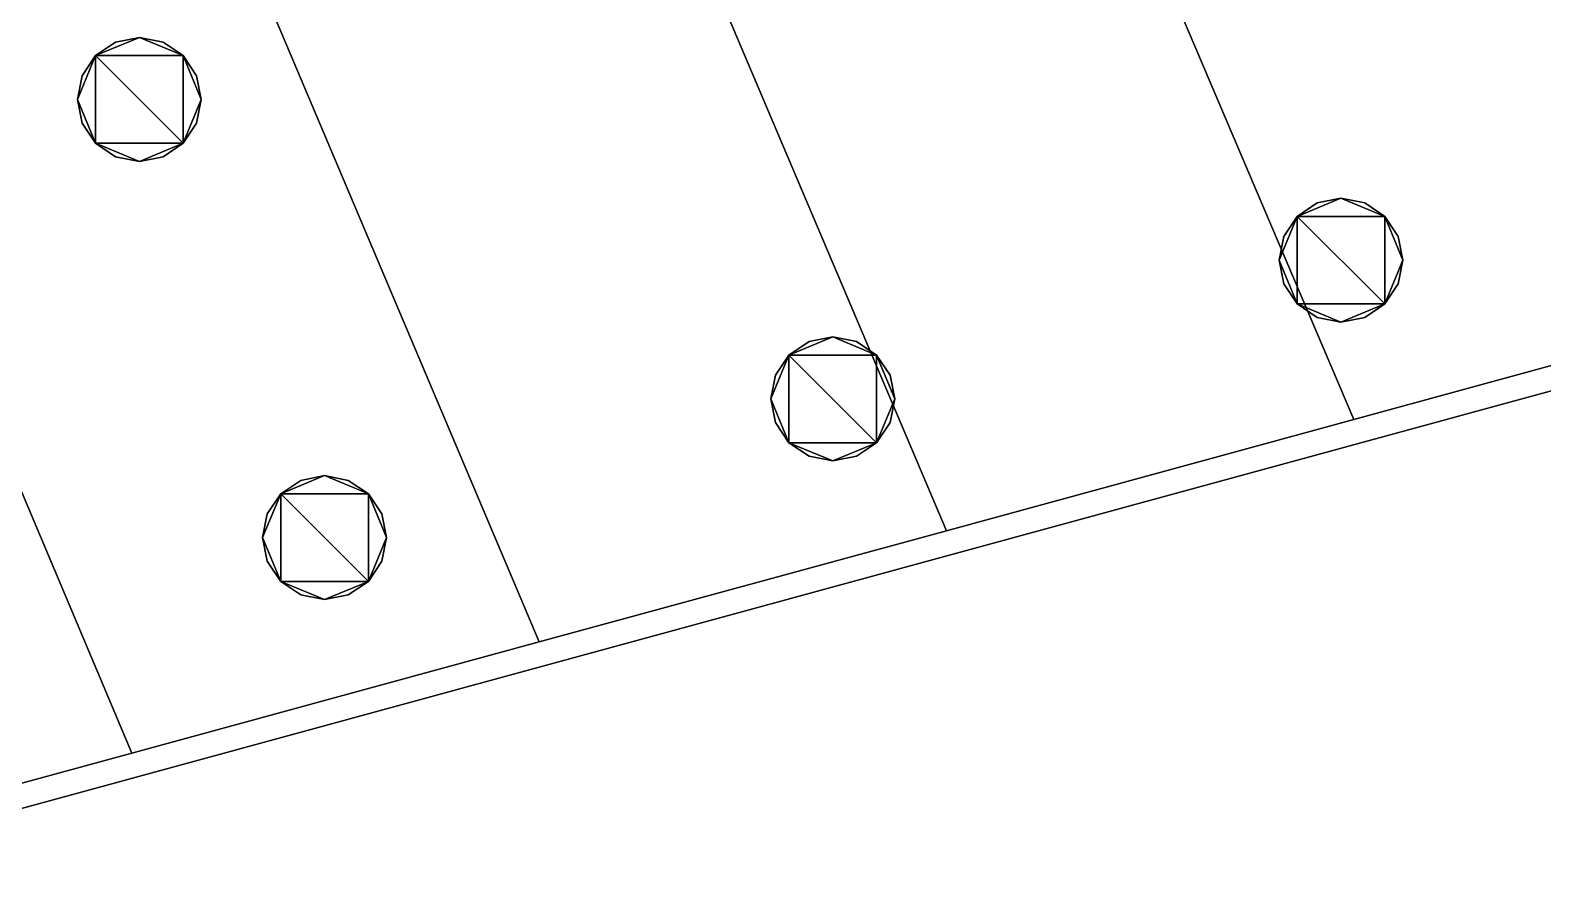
# Model space of a CAD drawing. Extents: x 2629709 to 3675628, y 1179 to 102095.
# Drawn here: x 2652340 to 2658541, y 71625 to 75136 of the extents above; entities that cross this region are included whole.
import ezdxf

# ---------------------------------------------------------------- set-up
doc = ezdxf.new("R2010")
doc.units = 0
doc.header["$LTSCALE"] = 550
doc.header["$MEASUREMENT"] = 0
for name, color, linetype in [('3DF-기초', 4, 'Continuous'), ('3DF-말뚝', 6, 'Continuous'), ('3DF-벽체', 5, 'Continuous'), ('3DF-슬래브', 8, 'Continuous'), ('3DF-포장', 250, 'Continuous')]:
    doc.layers.add(name, color=color, linetype=linetype)

msp = doc.modelspace()

# ---------------------------------------------------------------- linework, layer by layer
at = {"layer": '3DF-기초'}
for points in [[(2651125.1, 71624.7, 102250), (2649027.4, 76613, 102250), (2669000.1, 82057.3, 102250), (2671166.1, 77095.6, 102250)], [(2649027.4, 76613, 102350), (2651125.1, 71624.7, 102350), (2671166.1, 77095.6, 102350), (2669000.1, 82057.3, 102350)], [(2659436.3, 73996.2, 102350), (2657388.6, 78789.5, 102350), (2659053.1, 79243.2, 102350), (2661106.3, 74452, 102350)], [(2657388.6, 78789.5, 103350), (2659436.3, 73996.2, 103350), (2661106.3, 74452, 103350), (2659053.1, 79243.2, 103350)], [(2657766.3, 73540.3, 102350), (2655724.1, 78335.8, 102350), (2657388.6, 78789.5, 102350), (2659436.3, 73996.2, 102350)], [(2655724.1, 78335.8, 103350), (2657766.3, 73540.3, 103350), (2659436.3, 73996.2, 103350), (2657388.6, 78789.5, 103350)], [(2656096.3, 73084.4, 102350), (2654059.6, 77882, 102350), (2655724.1, 78335.8, 102350), (2657766.3, 73540.3, 102350)], [(2654059.6, 77882, 103350), (2656096.3, 73084.4, 103350), (2657766.3, 73540.3, 103350), (2655724.1, 78335.8, 103350)], [(2654426.3, 72628.6, 102350), (2652395.1, 77428.3, 102350), (2654059.6, 77882, 102350), (2656096.3, 73084.4, 102350)], [(2652395.1, 77428.3, 103350), (2654426.3, 72628.6, 103350), (2656096.3, 73084.4, 103350), (2654059.6, 77882, 103350)], [(2652756.4, 72172.8, 102350), (2650730.7, 76974.5, 102350), (2652395.1, 77428.3, 102350), (2654426.3, 72628.6, 102350)], [(2650730.7, 76974.5, 103350), (2652756.4, 72172.8, 103350), (2654426.3, 72628.6, 103350), (2652395.1, 77428.3, 103350)], [(2651125.1, 71624.7, 102350), (2651125.1, 71624.7, 102250), (2671166.1, 77095.6, 102250), (2671166.1, 77095.6, 102350)], [(2651086.4, 71716.9, 102350), (2649066.2, 76520.8, 102350), (2650730.7, 76974.5, 102350), (2652756.4, 72172.8, 102350)], [(2649066.2, 76520.8, 103350), (2651086.4, 71716.9, 103350), (2652756.4, 72172.8, 103350), (2650730.7, 76974.5, 103350)], [(2657766.3, 73540.3, 103350), (2657766.3, 73540.3, 102350), (2659436.3, 73996.2, 102350), (2659436.3, 73996.2, 103350)], [(2656096.3, 73084.4, 103350), (2656096.3, 73084.4, 102350), (2657766.3, 73540.3, 102350), (2657766.3, 73540.3, 103350)], [(2654426.3, 72628.6, 103350), (2654426.3, 72628.6, 102350), (2656096.3, 73084.4, 102350), (2656096.3, 73084.4, 103350)], [(2652756.4, 72172.8, 103350), (2652756.4, 72172.8, 102350), (2654426.3, 72628.6, 102350), (2654426.3, 72628.6, 103350)], [(2651086.4, 71716.9, 103350), (2651086.4, 71716.9, 102350), (2652756.4, 72172.8, 102350), (2652756.4, 72172.8, 103350)]]:
    msp.add_3dface(points, dxfattribs=at)
at = {"layer": '3DF-말뚝'}
for points in [[(2652787, 75106.3, 95650), (2652689.8, 75086.9, 95650), (2652607.4, 75031.9, 95650)], [(2652966.6, 75031.9, 95650), (2652787, 75106.3, 95650), (2652607.4, 75031.9, 95650)], [(2652787, 75106.3, 102350), (2652689.8, 75086.9, 102350), (2652607.4, 75031.9, 102350)], [(2652966.6, 75031.9, 102350), (2652787, 75106.3, 102350), (2652607.4, 75031.9, 102350)], [(2652787, 75106.3, 95650), (2652689.8, 75086.9, 95650), (2652689.8, 75086.9, 102350), (2652787, 75106.3, 102350)], [(2652884.2, 75086.9, 95650), (2652787, 75106.3, 95650), (2652787, 75106.3, 102350), (2652884.2, 75086.9, 102350)], [(2652966.6, 75031.9, 95650), (2652884.2, 75086.9, 95650), (2652787, 75106.3, 95650)], [(2652966.6, 75031.9, 102350), (2652884.2, 75086.9, 102350), (2652787, 75106.3, 102350)], [(2652689.8, 75086.9, 95650), (2652607.4, 75031.9, 95650), (2652607.4, 75031.9, 102350), (2652689.8, 75086.9, 102350)], [(2652966.6, 75031.9, 95650), (2652884.2, 75086.9, 95650), (2652884.2, 75086.9, 102350), (2652966.6, 75031.9, 102350)], [(2652607.4, 75031.9, 95650), (2652552.3, 74949.5, 95650), (2652533, 74852.3, 95650)], [(2652607.4, 75031.9, 95650), (2652533, 74852.3, 95650), (2652607.4, 74672.7, 95650)], [(2652607.4, 75031.9, 102350), (2652552.3, 74949.5, 102350), (2652533, 74852.3, 102350)], [(2652607.4, 75031.9, 102350), (2652533, 74852.3, 102350), (2652607.4, 74672.7, 102350)], [(2652607.4, 75031.9, 95650), (2652552.3, 74949.5, 95650), (2652552.3, 74949.5, 102350), (2652607.4, 75031.9, 102350)], [(2652966.6, 74672.7, 95650), (2652966.6, 75031.9, 95650), (2652607.4, 75031.9, 95650)], [(2652607.4, 75031.9, 95650), (2652607.4, 74672.7, 95650), (2652966.6, 74672.7, 95650)], [(2652966.6, 74672.7, 102350), (2652966.6, 75031.9, 102350), (2652607.4, 75031.9, 102350)], [(2652607.4, 75031.9, 102350), (2652607.4, 74672.7, 102350), (2652966.6, 74672.7, 102350)], [(2653021.7, 74949.5, 95650), (2652966.6, 75031.9, 95650), (2652966.6, 75031.9, 102350), (2653021.7, 74949.5, 102350)], [(2653041, 74852.3, 95650), (2653021.7, 74949.5, 95650), (2652966.6, 75031.9, 95650)], [(2652966.6, 74672.7, 95650), (2653041, 74852.3, 95650), (2652966.6, 75031.9, 95650)], [(2653041, 74852.3, 102350), (2653021.7, 74949.5, 102350), (2652966.6, 75031.9, 102350)], [(2652966.6, 74672.7, 102350), (2653041, 74852.3, 102350), (2652966.6, 75031.9, 102350)], [(2652552.3, 74949.5, 95650), (2652533, 74852.3, 95650), (2652533, 74852.3, 102350), (2652552.3, 74949.5, 102350)], [(2653041, 74852.3, 95650), (2653021.7, 74949.5, 95650), (2653021.7, 74949.5, 102350), (2653041, 74852.3, 102350)], [(2652533, 74852.3, 95650), (2652552.3, 74755.1, 95650), (2652552.3, 74755.1, 102350), (2652533, 74852.3, 102350)], [(2652533, 74852.3, 95650), (2652552.3, 74755.1, 95650), (2652607.4, 74672.7, 95650)], [(2652533, 74852.3, 102350), (2652552.3, 74755.1, 102350), (2652607.4, 74672.7, 102350)], [(2652966.6, 74672.7, 95650), (2653021.7, 74755.1, 95650), (2653041, 74852.3, 95650)], [(2652966.6, 74672.7, 102350), (2653021.7, 74755.1, 102350), (2653041, 74852.3, 102350)], [(2653021.7, 74755.1, 95650), (2653041, 74852.3, 95650), (2653041, 74852.3, 102350), (2653021.7, 74755.1, 102350)], [(2652552.3, 74755.1, 95650), (2652607.4, 74672.7, 95650), (2652607.4, 74672.7, 102350), (2652552.3, 74755.1, 102350)], [(2652966.6, 74672.7, 95650), (2653021.7, 74755.1, 95650), (2653021.7, 74755.1, 102350), (2652966.6, 74672.7, 102350)], [(2652607.4, 74672.7, 95650), (2652689.8, 74617.6, 95650), (2652689.8, 74617.6, 102350), (2652607.4, 74672.7, 102350)], [(2652607.4, 74672.7, 95650), (2652689.8, 74617.6, 95650), (2652787, 74598.3, 95650)], [(2652607.4, 74672.7, 95650), (2652787, 74598.3, 95650), (2652966.6, 74672.7, 95650)], [(2652607.4, 74672.7, 102350), (2652689.8, 74617.6, 102350), (2652787, 74598.3, 102350)], [(2652607.4, 74672.7, 102350), (2652787, 74598.3, 102350), (2652966.6, 74672.7, 102350)], [(2652787, 74598.3, 95650), (2652884.2, 74617.6, 95650), (2652966.6, 74672.7, 95650)], [(2652787, 74598.3, 102350), (2652884.2, 74617.6, 102350), (2652966.6, 74672.7, 102350)], [(2652884.2, 74617.6, 95650), (2652966.6, 74672.7, 95650), (2652966.6, 74672.7, 102350), (2652884.2, 74617.6, 102350)], [(2652689.8, 74617.6, 95650), (2652787, 74598.3, 95650), (2652787, 74598.3, 102350), (2652689.8, 74617.6, 102350)], [(2652787, 74598.3, 95650), (2652884.2, 74617.6, 95650), (2652884.2, 74617.6, 102350), (2652787, 74598.3, 102350)], [(2657713.5, 74447.4, 95650), (2657616.3, 74428.1, 95650), (2657533.9, 74373, 95650)], [(2657893.1, 74373, 95650), (2657713.5, 74447.4, 95650), (2657533.9, 74373, 95650)], [(2657713.5, 74447.4, 102350), (2657616.3, 74428.1, 102350), (2657533.9, 74373, 102350)], [(2657893.1, 74373, 102350), (2657713.5, 74447.4, 102350), (2657533.9, 74373, 102350)], [(2657616.3, 74428.1, 95650), (2657533.9, 74373, 95650), (2657533.9, 74373, 102350), (2657616.3, 74428.1, 102350)], [(2657713.5, 74447.4, 95650), (2657616.3, 74428.1, 95650), (2657616.3, 74428.1, 102350), (2657713.5, 74447.4, 102350)], [(2657810.7, 74428.1, 95650), (2657713.5, 74447.4, 95650), (2657713.5, 74447.4, 102350), (2657810.7, 74428.1, 102350)], [(2657893.1, 74373, 95650), (2657810.7, 74428.1, 95650), (2657713.5, 74447.4, 95650)], [(2657893.1, 74373, 102350), (2657810.7, 74428.1, 102350), (2657713.5, 74447.4, 102350)], [(2657893.1, 74373, 95650), (2657810.7, 74428.1, 95650), (2657810.7, 74428.1, 102350), (2657893.1, 74373, 102350)], [(2657533.9, 74373, 95650), (2657478.8, 74290.6, 95650), (2657459.5, 74193.4, 95650)], [(2657533.9, 74373, 95650), (2657459.5, 74193.4, 95650), (2657533.9, 74013.8, 95650)], [(2657533.9, 74373, 102350), (2657478.8, 74290.6, 102350), (2657459.5, 74193.4, 102350)], [(2657533.9, 74373, 102350), (2657459.5, 74193.4, 102350), (2657533.9, 74013.8, 102350)], [(2657533.9, 74373, 95650), (2657478.8, 74290.6, 95650), (2657478.8, 74290.6, 102350), (2657533.9, 74373, 102350)], [(2657893.1, 74013.8, 95650), (2657893.1, 74373, 95650), (2657533.9, 74373, 95650)], [(2657533.9, 74373, 95650), (2657533.9, 74013.8, 95650), (2657893.1, 74013.8, 95650)], [(2657893.1, 74013.8, 102350), (2657893.1, 74373, 102350), (2657533.9, 74373, 102350)], [(2657533.9, 74373, 102350), (2657533.9, 74013.8, 102350), (2657893.1, 74013.8, 102350)], [(2657948.2, 74290.6, 95650), (2657893.1, 74373, 95650), (2657893.1, 74373, 102350), (2657948.2, 74290.6, 102350)], [(2657967.5, 74193.4, 95650), (2657948.2, 74290.6, 95650), (2657893.1, 74373, 95650)], [(2657893.1, 74013.8, 95650), (2657967.5, 74193.4, 95650), (2657893.1, 74373, 95650)], [(2657967.5, 74193.4, 102350), (2657948.2, 74290.6, 102350), (2657893.1, 74373, 102350)], [(2657893.1, 74013.8, 102350), (2657967.5, 74193.4, 102350), (2657893.1, 74373, 102350)], [(2657478.8, 74290.6, 95650), (2657459.5, 74193.4, 95650), (2657459.5, 74193.4, 102350), (2657478.8, 74290.6, 102350)], [(2657967.5, 74193.4, 95650), (2657948.2, 74290.6, 95650), (2657948.2, 74290.6, 102350), (2657967.5, 74193.4, 102350)], [(2657459.5, 74193.4, 95650), (2657478.8, 74096.2, 95650), (2657478.8, 74096.2, 102350), (2657459.5, 74193.4, 102350)], [(2657459.5, 74193.4, 95650), (2657478.8, 74096.2, 95650), (2657533.9, 74013.8, 95650)], [(2657459.5, 74193.4, 102350), (2657478.8, 74096.2, 102350), (2657533.9, 74013.8, 102350)], [(2657893.1, 74013.8, 95650), (2657948.2, 74096.2, 95650), (2657967.5, 74193.4, 95650)], [(2657893.1, 74013.8, 102350), (2657948.2, 74096.2, 102350), (2657967.5, 74193.4, 102350)], [(2657948.2, 74096.2, 95650), (2657967.5, 74193.4, 95650), (2657967.5, 74193.4, 102350), (2657948.2, 74096.2, 102350)], [(2657478.8, 74096.2, 95650), (2657533.9, 74013.8, 95650), (2657533.9, 74013.8, 102350), (2657478.8, 74096.2, 102350)], [(2657893.1, 74013.8, 95650), (2657948.2, 74096.2, 95650), (2657948.2, 74096.2, 102350), (2657893.1, 74013.8, 102350)], [(2657533.9, 74013.8, 95650), (2657616.3, 73958.8, 95650), (2657616.3, 73958.8, 102350), (2657533.9, 74013.8, 102350)], [(2657533.9, 74013.8, 95650), (2657616.3, 73958.8, 95650), (2657713.5, 73939.4, 95650)], [(2657533.9, 74013.8, 95650), (2657713.5, 73939.4, 95650), (2657893.1, 74013.8, 95650)], [(2657533.9, 74013.8, 102350), (2657616.3, 73958.8, 102350), (2657713.5, 73939.4, 102350)], [(2657533.9, 74013.8, 102350), (2657713.5, 73939.4, 102350), (2657893.1, 74013.8, 102350)], [(2657713.5, 73939.4, 95650), (2657810.7, 73958.8, 95650), (2657893.1, 74013.8, 95650)], [(2657713.5, 73939.4, 102350), (2657810.7, 73958.8, 102350), (2657893.1, 74013.8, 102350)], [(2657810.7, 73958.8, 95650), (2657893.1, 74013.8, 95650), (2657893.1, 74013.8, 102350), (2657810.7, 73958.8, 102350)], [(2657616.3, 73958.8, 95650), (2657713.5, 73939.4, 95650), (2657713.5, 73939.4, 102350), (2657616.3, 73958.8, 102350)], [(2657713.5, 73939.4, 95650), (2657810.7, 73958.8, 95650), (2657810.7, 73958.8, 102350), (2657713.5, 73939.4, 102350)], [(2655629.9, 73878.8, 95650), (2655532.7, 73859.4, 95650), (2655450.3, 73804.4, 95650)], [(2655809.5, 73804.4, 95650), (2655629.9, 73878.8, 95650), (2655450.3, 73804.4, 95650)], [(2655629.9, 73878.8, 102350), (2655532.7, 73859.4, 102350), (2655450.3, 73804.4, 102350)], [(2655809.5, 73804.4, 102350), (2655629.9, 73878.8, 102350), (2655450.3, 73804.4, 102350)], [(2655532.7, 73859.4, 95650), (2655450.3, 73804.4, 95650), (2655450.3, 73804.4, 102350), (2655532.7, 73859.4, 102350)], [(2655629.9, 73878.8, 95650), (2655532.7, 73859.4, 95650), (2655532.7, 73859.4, 102350), (2655629.9, 73878.8, 102350)], [(2655727.1, 73859.4, 95650), (2655629.9, 73878.8, 95650), (2655629.9, 73878.8, 102350), (2655727.1, 73859.4, 102350)], [(2655809.5, 73804.4, 95650), (2655727.1, 73859.4, 95650), (2655629.9, 73878.8, 95650)], [(2655809.5, 73804.4, 102350), (2655727.1, 73859.4, 102350), (2655629.9, 73878.8, 102350)], [(2655809.5, 73804.4, 95650), (2655727.1, 73859.4, 95650), (2655727.1, 73859.4, 102350), (2655809.5, 73804.4, 102350)], [(2655450.3, 73804.4, 95650), (2655395.2, 73722, 95650), (2655375.9, 73624.8, 95650)], [(2655450.3, 73804.4, 95650), (2655375.9, 73624.8, 95650), (2655450.3, 73445.2, 95650)], [(2655450.3, 73804.4, 102350), (2655395.2, 73722, 102350), (2655375.9, 73624.8, 102350)], [(2655450.3, 73804.4, 102350), (2655375.9, 73624.8, 102350), (2655450.3, 73445.2, 102350)], [(2655450.3, 73804.4, 95650), (2655395.2, 73722, 95650), (2655395.2, 73722, 102350), (2655450.3, 73804.4, 102350)], [(2655809.5, 73445.2, 95650), (2655809.5, 73804.4, 95650), (2655450.3, 73804.4, 95650)], [(2655450.3, 73804.4, 95650), (2655450.3, 73445.2, 95650), (2655809.5, 73445.2, 95650)], [(2655809.5, 73445.2, 102350), (2655809.5, 73804.4, 102350), (2655450.3, 73804.4, 102350)], [(2655450.3, 73804.4, 102350), (2655450.3, 73445.2, 102350), (2655809.5, 73445.2, 102350)], [(2655864.5, 73722, 95650), (2655809.5, 73804.4, 95650), (2655809.5, 73804.4, 102350), (2655864.5, 73722, 102350)], [(2655883.9, 73624.8, 95650), (2655864.5, 73722, 95650), (2655809.5, 73804.4, 95650)], [(2655809.5, 73445.2, 95650), (2655883.9, 73624.8, 95650), (2655809.5, 73804.4, 95650)], [(2655883.9, 73624.8, 102350), (2655864.5, 73722, 102350), (2655809.5, 73804.4, 102350)], [(2655809.5, 73445.2, 102350), (2655883.9, 73624.8, 102350), (2655809.5, 73804.4, 102350)], [(2655395.2, 73722, 95650), (2655375.9, 73624.8, 95650), (2655375.9, 73624.8, 102350), (2655395.2, 73722, 102350)], [(2655883.9, 73624.8, 95650), (2655864.5, 73722, 95650), (2655864.5, 73722, 102350), (2655883.9, 73624.8, 102350)], [(2655375.9, 73624.8, 95650), (2655395.2, 73527.6, 95650), (2655395.2, 73527.6, 102350), (2655375.9, 73624.8, 102350)], [(2655375.9, 73624.8, 95650), (2655395.2, 73527.6, 95650), (2655450.3, 73445.2, 95650)], [(2655375.9, 73624.8, 102350), (2655395.2, 73527.6, 102350), (2655450.3, 73445.2, 102350)], [(2655809.5, 73445.2, 95650), (2655864.5, 73527.6, 95650), (2655883.9, 73624.8, 95650)], [(2655809.5, 73445.2, 102350), (2655864.5, 73527.6, 102350), (2655883.9, 73624.8, 102350)], [(2655864.5, 73527.6, 95650), (2655883.9, 73624.8, 95650), (2655883.9, 73624.8, 102350), (2655864.5, 73527.6, 102350)], [(2655395.2, 73527.6, 95650), (2655450.3, 73445.2, 95650), (2655450.3, 73445.2, 102350), (2655395.2, 73527.6, 102350)], [(2655809.5, 73445.2, 95650), (2655864.5, 73527.6, 95650), (2655864.5, 73527.6, 102350), (2655809.5, 73445.2, 102350)], [(2655450.3, 73445.2, 95650), (2655532.7, 73390.1, 95650), (2655532.7, 73390.1, 102350), (2655450.3, 73445.2, 102350)], [(2655450.3, 73445.2, 95650), (2655532.7, 73390.1, 95650), (2655629.9, 73370.8, 95650)], [(2655450.3, 73445.2, 95650), (2655629.9, 73370.8, 95650), (2655809.5, 73445.2, 95650)], [(2655450.3, 73445.2, 102350), (2655532.7, 73390.1, 102350), (2655629.9, 73370.8, 102350)], [(2655450.3, 73445.2, 102350), (2655629.9, 73370.8, 102350), (2655809.5, 73445.2, 102350)], [(2655629.9, 73370.8, 95650), (2655727.1, 73390.1, 95650), (2655809.5, 73445.2, 95650)], [(2655629.9, 73370.8, 102350), (2655727.1, 73390.1, 102350), (2655809.5, 73445.2, 102350)], [(2655727.1, 73390.1, 95650), (2655809.5, 73445.2, 95650), (2655809.5, 73445.2, 102350), (2655727.1, 73390.1, 102350)], [(2655532.7, 73390.1, 95650), (2655629.9, 73370.8, 95650), (2655629.9, 73370.8, 102350), (2655532.7, 73390.1, 102350)], [(2655629.9, 73370.8, 95650), (2655727.1, 73390.1, 95650), (2655727.1, 73390.1, 102350), (2655629.9, 73370.8, 102350)], [(2653546.2, 73310.1, 95650), (2653449, 73290.8, 95650), (2653366.6, 73235.8, 95650)], [(2653725.8, 73235.8, 95650), (2653546.2, 73310.1, 95650), (2653366.6, 73235.8, 95650)], [(2653546.2, 73310.1, 102350), (2653449, 73290.8, 102350), (2653366.6, 73235.8, 102350)], [(2653725.8, 73235.8, 102350), (2653546.2, 73310.1, 102350), (2653366.6, 73235.8, 102350)], [(2653546.2, 73310.1, 95650), (2653449, 73290.8, 95650), (2653449, 73290.8, 102350), (2653546.2, 73310.1, 102350)], [(2653643.4, 73290.8, 95650), (2653546.2, 73310.1, 95650), (2653546.2, 73310.1, 102350), (2653643.4, 73290.8, 102350)], [(2653725.8, 73235.8, 95650), (2653643.4, 73290.8, 95650), (2653546.2, 73310.1, 95650)], [(2653725.8, 73235.8, 102350), (2653643.4, 73290.8, 102350), (2653546.2, 73310.1, 102350)], [(2653366.6, 73235.8, 95650), (2653311.6, 73153.3, 95650), (2653292.2, 73056.1, 95650)], [(2653366.6, 73235.8, 95650), (2653292.2, 73056.1, 95650), (2653366.6, 72876.5, 95650)], [(2653366.6, 73235.8, 102350), (2653311.6, 73153.3, 102350), (2653292.2, 73056.1, 102350)], [(2653366.6, 73235.8, 102350), (2653292.2, 73056.1, 102350), (2653366.6, 72876.5, 102350)], [(2653366.6, 73235.8, 95650), (2653311.6, 73153.3, 95650), (2653311.6, 73153.3, 102350), (2653366.6, 73235.8, 102350)], [(2653449, 73290.8, 95650), (2653366.6, 73235.8, 95650), (2653366.6, 73235.8, 102350), (2653449, 73290.8, 102350)], [(2653725.8, 72876.5, 95650), (2653725.8, 73235.8, 95650), (2653366.6, 73235.8, 95650)], [(2653366.6, 73235.8, 95650), (2653366.6, 72876.5, 95650), (2653725.8, 72876.5, 95650)], [(2653725.8, 72876.5, 102350), (2653725.8, 73235.8, 102350), (2653366.6, 73235.8, 102350)], [(2653366.6, 73235.8, 102350), (2653366.6, 72876.5, 102350), (2653725.8, 72876.5, 102350)], [(2653725.8, 73235.8, 95650), (2653643.4, 73290.8, 95650), (2653643.4, 73290.8, 102350), (2653725.8, 73235.8, 102350)], [(2653780.9, 73153.3, 95650), (2653725.8, 73235.8, 95650), (2653725.8, 73235.8, 102350), (2653780.9, 73153.3, 102350)], [(2653800.2, 73056.1, 95650), (2653780.9, 73153.3, 95650), (2653725.8, 73235.8, 95650)], [(2653725.8, 72876.5, 95650), (2653800.2, 73056.1, 95650), (2653725.8, 73235.8, 95650)], [(2653800.2, 73056.1, 102350), (2653780.9, 73153.3, 102350), (2653725.8, 73235.8, 102350)], [(2653725.8, 72876.5, 102350), (2653800.2, 73056.1, 102350), (2653725.8, 73235.8, 102350)], [(2653311.6, 73153.3, 95650), (2653292.2, 73056.1, 95650), (2653292.2, 73056.1, 102350), (2653311.6, 73153.3, 102350)], [(2653800.2, 73056.1, 95650), (2653780.9, 73153.3, 95650), (2653780.9, 73153.3, 102350), (2653800.2, 73056.1, 102350)], [(2653292.2, 73056.1, 95650), (2653311.6, 72958.9, 95650), (2653311.6, 72958.9, 102350), (2653292.2, 73056.1, 102350)], [(2653292.2, 73056.1, 95650), (2653311.6, 72958.9, 95650), (2653366.6, 72876.5, 95650)], [(2653292.2, 73056.1, 102350), (2653311.6, 72958.9, 102350), (2653366.6, 72876.5, 102350)], [(2653725.8, 72876.5, 95650), (2653780.9, 72958.9, 95650), (2653800.2, 73056.1, 95650)], [(2653725.8, 72876.5, 102350), (2653780.9, 72958.9, 102350), (2653800.2, 73056.1, 102350)], [(2653780.9, 72958.9, 95650), (2653800.2, 73056.1, 95650), (2653800.2, 73056.1, 102350), (2653780.9, 72958.9, 102350)], [(2653311.6, 72958.9, 95650), (2653366.6, 72876.5, 95650), (2653366.6, 72876.5, 102350), (2653311.6, 72958.9, 102350)], [(2653725.8, 72876.5, 95650), (2653780.9, 72958.9, 95650), (2653780.9, 72958.9, 102350), (2653725.8, 72876.5, 102350)], [(2653366.6, 72876.5, 95650), (2653449, 72821.5, 95650), (2653449, 72821.5, 102350), (2653366.6, 72876.5, 102350)], [(2653366.6, 72876.5, 95650), (2653449, 72821.5, 95650), (2653546.2, 72802.1, 95650)], [(2653366.6, 72876.5, 95650), (2653546.2, 72802.1, 95650), (2653725.8, 72876.5, 95650)], [(2653366.6, 72876.5, 102350), (2653449, 72821.5, 102350), (2653546.2, 72802.1, 102350)], [(2653366.6, 72876.5, 102350), (2653546.2, 72802.1, 102350), (2653725.8, 72876.5, 102350)], [(2653546.2, 72802.1, 95650), (2653643.4, 72821.5, 95650), (2653725.8, 72876.5, 95650)], [(2653546.2, 72802.1, 102350), (2653643.4, 72821.5, 102350), (2653725.8, 72876.5, 102350)], [(2653643.4, 72821.5, 95650), (2653725.8, 72876.5, 95650), (2653725.8, 72876.5, 102350), (2653643.4, 72821.5, 102350)], [(2653449, 72821.5, 95650), (2653546.2, 72802.1, 95650), (2653546.2, 72802.1, 102350), (2653449, 72821.5, 102350)], [(2653546.2, 72802.1, 95650), (2653643.4, 72821.5, 95650), (2653643.4, 72821.5, 102350), (2653546.2, 72802.1, 102350)]]:
    msp.add_3dface(points, dxfattribs=at)
at = {"layer": '3DF-벽체'}
for points in [[(2651434.8, 75305.4, 111742.3), (2651551.4, 75029, 111742.3), (2653218.2, 75483.5, 111658.4), (2653101.3, 75759.8, 111658.4)], [(2651551.4, 75029, 111442.3), (2651434.8, 75305.4, 111142.3), (2653101.3, 75759.8, 111058.4), (2653218.2, 75483.5, 111358.4)], [(2651551.4, 75029, 111742.3), (2651551.4, 75029, 111442.3), (2653218.2, 75483.5, 111358.4), (2653218.2, 75483.5, 111658.4)]]:
    msp.add_3dface(points, dxfattribs=at)
at = {"layer": '3DF-슬래브'}
for points in [[(2649768.3, 74851, 111626.3), (2669765.8, 80303.3, 110632.4), (2669350, 81255.7, 110591), (2649366.2, 75807.2, 111588.8)], [(2669765.8, 80303.3, 111632.4), (2649768.3, 74851, 112626.3), (2649366.2, 75807.2, 112588.8), (2669350, 81255.7, 111591)], [(2649768.3, 74851, 111626.3), (2669765.8, 80303.3, 110632.4), (2669765.8, 80303.3, 111632.4), (2649768.3, 74851, 112626.3)]]:
    msp.add_3dface(points, dxfattribs=at)
at = {"layer": '3DF-포장'}
for points in [[(2650202.5, 74969.4, 112604.4), (2660200.3, 77695.3, 112100.7), (2659791.2, 78649.5, 112061.3), (2649800.4, 75925.6, 112566.9)], [(2660200.3, 77695.3, 112180.7), (2650202.5, 74969.4, 112684.4), (2649800.4, 75925.6, 112646.9), (2659791.2, 78649.5, 112141.3)], [(2650202.5, 74969.4, 112604.4), (2660200.3, 77695.3, 112100.7), (2660200.3, 77695.3, 112180.7), (2650202.5, 74969.4, 112684.4)]]:
    msp.add_3dface(points, dxfattribs=at)

doc.saveas('drawing.dxf')
